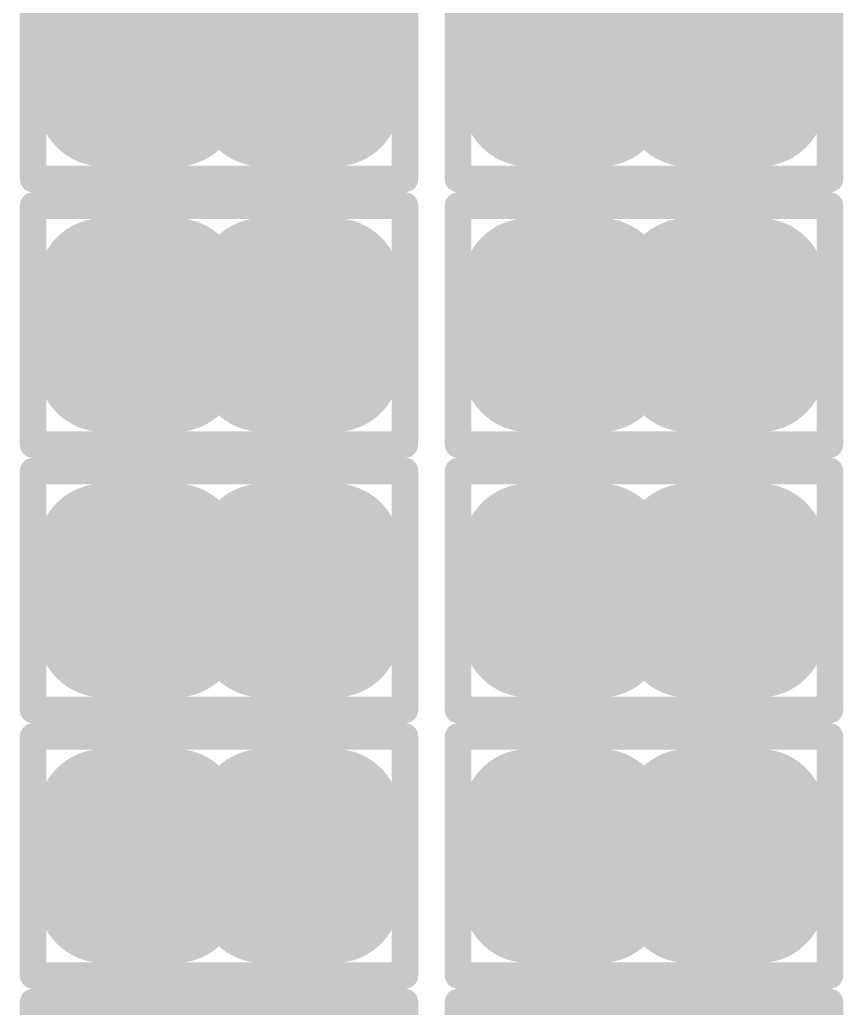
# Model space of a CAD drawing. Header units: millimetres. Extents: x 169 to 355, y 129 to 253.
# Drawn here: x 191.35 to 192.9, y 150.563 to 152.425 of the extents above; entities that cross this region are included whole.
import ezdxf

# ---------------------------------------------------------------- set-up
doc = ezdxf.new("R2010")
doc.units = ezdxf.units.MM
for name, color, linetype in [('BottomLayer', 5, 'Continuous'), ('BottomPaste', 16, 'Continuous'), ('BottomSolder', 6, 'Continuous'), ('Mechanical1', 6, 'Continuous'), ('Mechanical15', 56, 'Continuous')]:
    doc.layers.add(name, color=color, linetype=linetype)

# ---------------------------------------------------------------- blocks, each defined once
blk = doc.blocks.new('R01005_B_462')
at = {"layer": 'BottomLayer', "const_width": 0.0225}
for points in [[(-0.2287, 0.0775, 1), (-0.2063, 0.0775, 1)], [(-0.0937, 0.0775, 1), (-0.0712, 0.0775, 1)], [(0.0712, 0.0775, 1), (0.0937, 0.0775, 1)], [(0.2063, 0.0775, 1), (0.2287, 0.0775, 1)], [(-0.2287, -0.0775, 1), (-0.2063, -0.0775, 1)], [(-0.0937, -0.0775, 1), (-0.0712, -0.0775, 1)], [(0.0712, -0.0775, 1), (0.0937, -0.0775, 1)], [(0.2063, -0.0775, 1), (0.2287, -0.0775, 1)]]:
    blk.add_lwpolyline(points, format="xyb", close=True, dxfattribs=at)
at = {"layer": 'BottomLayer'}
for points in [[(-0.0825, -0.1), (-0.0825, 0.1), (-0.2175, -0.1), (-0.2175, 0.1)], [(0.2175, -0.1), (0.2175, 0.1), (0.0825, -0.1), (0.0825, 0.1)], [(-0.06, -0.0775), (-0.06, 0.0775), (-0.24, -0.0775), (-0.24, 0.0775)], [(0.24, -0.0775), (0.24, 0.0775), (0.06, -0.0775), (0.06, 0.0775)]]:
    blk.add_solid(points, dxfattribs=at)
at = {"layer": 'BottomPaste', "const_width": 0.0225}
for points in [[(-0.2287, 0.0775, 1), (-0.2063, 0.0775, 1)], [(-0.0937, 0.0775, 1), (-0.0712, 0.0775, 1)], [(0.0712, 0.0775, 1), (0.0937, 0.0775, 1)], [(0.2063, 0.0775, 1), (0.2287, 0.0775, 1)], [(-0.2287, -0.0775, 1), (-0.2063, -0.0775, 1)], [(-0.0937, -0.0775, 1), (-0.0712, -0.0775, 1)], [(0.0712, -0.0775, 1), (0.0937, -0.0775, 1)], [(0.2063, -0.0775, 1), (0.2287, -0.0775, 1)]]:
    blk.add_lwpolyline(points, format="xyb", close=True, dxfattribs=at)
at = {"layer": 'BottomPaste'}
for points in [[(-0.0825, -0.1), (-0.0825, 0.1), (-0.2175, -0.1), (-0.2175, 0.1)], [(0.2175, -0.1), (0.2175, 0.1), (0.0825, -0.1), (0.0825, 0.1)], [(-0.06, -0.0775), (-0.06, 0.0775), (-0.24, -0.0775), (-0.24, 0.0775)], [(0.24, -0.0775), (0.24, 0.0775), (0.06, -0.0775), (0.06, 0.0775)]]:
    blk.add_solid(points, dxfattribs=at)
at = {"layer": 'BottomSolder', "const_width": 0.1241}
for points in [[(-0.2795, 0.0775, 1), (-0.1555, 0.0775, 1)], [(-0.1445, 0.0775, 1), (-0.0204, 0.0775, 1)], [(0.0204, 0.0775, 1), (0.1445, 0.0775, 1)], [(0.1555, 0.0775, 1), (0.2795, 0.0775, 1)], [(-0.2795, -0.0775, 1), (-0.1555, -0.0775, 1)], [(-0.1445, -0.0775, 1), (-0.0204, -0.0775, 1)], [(0.0204, -0.0775, 1), (0.1445, -0.0775, 1)], [(0.1555, -0.0775, 1), (0.2795, -0.0775, 1)]]:
    blk.add_lwpolyline(points, format="xyb", close=True, dxfattribs=at)
at = {"layer": 'BottomSolder'}
for points in [[(-0.0825, -0.2016), (-0.0825, 0.2016), (-0.2175, -0.2016), (-0.2175, 0.2016)], [(0.2175, -0.2016), (0.2175, 0.2016), (0.0825, -0.2016), (0.0825, 0.2016)], [(0.0416, -0.0775), (0.0416, 0.0775), (-0.3416, -0.0775), (-0.3416, 0.0775)], [(0.3416, -0.0775), (0.3416, 0.0775), (-0.0416, -0.0775), (-0.0416, 0.0775)]]:
    blk.add_solid(points, dxfattribs=at)
at = {"layer": 'Mechanical1', "const_width": 0.05}
for points in [[(-0.1999, 0.0999), (-0.1999, -0.1001)], [(0.2001, 0.0999), (-0.1999, 0.0999)], [(0.2001, 0.0999), (0.2001, -0.1001)], [(0.2001, -0.1001), (-0.1999, -0.1001)]]:
    blk.add_lwpolyline(points, dxfattribs=at)
at = {"layer": 'Mechanical1', "const_width": 0.025}
for points in [[(-0.2124, 0.0999, 1), (-0.1874, 0.0999, 1)], [(-0.2124, 0.0999, 1), (-0.1874, 0.0999, 1)], [(0.1876, 0.0999, 1), (0.2126, 0.0999, 1)], [(0.1876, 0.0999, 1), (0.2126, 0.0999, 1)], [(-0.2124, -0.1001, 1), (-0.1874, -0.1001, 1)], [(-0.2124, -0.1001, 1), (-0.1874, -0.1001, 1)], [(0.1876, -0.1001, 1), (0.2126, -0.1001, 1)], [(0.1876, -0.1001, 1), (0.2126, -0.1001, 1)]]:
    blk.add_lwpolyline(points, format="xyb", close=True, dxfattribs=at)
at = {"layer": 'Mechanical15', "const_width": 0.05}
for points in [[(-0.35, 0.225), (-0.35, -0.225)], [(0.35, 0.225), (-0.35, 0.225)], [(0.35, 0.225), (0.35, -0.225)], [(0, 0.125), (0, -0.125)], [(0.15, 0), (-0.15, 0)], [(0.35, -0.225), (-0.35, -0.225)]]:
    blk.add_lwpolyline(points, dxfattribs=at)
at = {"layer": 'Mechanical15', "const_width": 0.025}
for points in [[(-0.3625, 0.225, 1), (-0.3375, 0.225, 1)], [(-0.3625, 0.225, 1), (-0.3375, 0.225, 1)], [(0.3375, 0.225, 1), (0.3625, 0.225, 1)], [(0.3375, 0.225, 1), (0.3625, 0.225, 1)], [(-0.0125, 0.125, 1), (0.0125, 0.125, 1)], [(-0.1625, 0, 1), (-0.1375, 0, 1)], [(0.1375, 0, 1), (0.1625, 0, 1)], [(-0.0125, -0.125, 1), (0.0125, -0.125, 1)], [(-0.3625, -0.225, 1), (-0.3375, -0.225, 1)], [(-0.3625, -0.225, 1), (-0.3375, -0.225, 1)], [(0.3375, -0.225, 1), (0.3625, -0.225, 1)], [(0.3375, -0.225, 1), (0.3625, -0.225, 1)]]:
    blk.add_lwpolyline(points, format="xyb", close=True, dxfattribs=at)
blk = doc.blocks.new('R01005_B_465')
at = {"layer": 'BottomLayer', "const_width": 0.0225}
for points in [[(-0.2287, 0.0775, 1), (-0.2063, 0.0775, 1)], [(-0.0937, 0.0775, 1), (-0.0712, 0.0775, 1)], [(0.0712, 0.0775, 1), (0.0937, 0.0775, 1)], [(0.2063, 0.0775, 1), (0.2287, 0.0775, 1)], [(-0.2287, -0.0775, 1), (-0.2063, -0.0775, 1)], [(-0.0937, -0.0775, 1), (-0.0712, -0.0775, 1)], [(0.0712, -0.0775, 1), (0.0937, -0.0775, 1)], [(0.2063, -0.0775, 1), (0.2287, -0.0775, 1)]]:
    blk.add_lwpolyline(points, format="xyb", close=True, dxfattribs=at)
at = {"layer": 'BottomLayer'}
for points in [[(-0.0825, -0.1), (-0.0825, 0.1), (-0.2175, -0.1), (-0.2175, 0.1)], [(0.2175, -0.1), (0.2175, 0.1), (0.0825, -0.1), (0.0825, 0.1)], [(-0.06, -0.0775), (-0.06, 0.0775), (-0.24, -0.0775), (-0.24, 0.0775)], [(0.24, -0.0775), (0.24, 0.0775), (0.06, -0.0775), (0.06, 0.0775)]]:
    blk.add_solid(points, dxfattribs=at)
at = {"layer": 'BottomPaste', "const_width": 0.0225}
for points in [[(-0.2287, 0.0775, 1), (-0.2063, 0.0775, 1)], [(-0.0937, 0.0775, 1), (-0.0712, 0.0775, 1)], [(0.0712, 0.0775, 1), (0.0937, 0.0775, 1)], [(0.2063, 0.0775, 1), (0.2287, 0.0775, 1)], [(-0.2287, -0.0775, 1), (-0.2063, -0.0775, 1)], [(-0.0937, -0.0775, 1), (-0.0712, -0.0775, 1)], [(0.0712, -0.0775, 1), (0.0937, -0.0775, 1)], [(0.2063, -0.0775, 1), (0.2287, -0.0775, 1)]]:
    blk.add_lwpolyline(points, format="xyb", close=True, dxfattribs=at)
at = {"layer": 'BottomPaste'}
for points in [[(-0.0825, -0.1), (-0.0825, 0.1), (-0.2175, -0.1), (-0.2175, 0.1)], [(0.2175, -0.1), (0.2175, 0.1), (0.0825, -0.1), (0.0825, 0.1)], [(-0.06, -0.0775), (-0.06, 0.0775), (-0.24, -0.0775), (-0.24, 0.0775)], [(0.24, -0.0775), (0.24, 0.0775), (0.06, -0.0775), (0.06, 0.0775)]]:
    blk.add_solid(points, dxfattribs=at)
at = {"layer": 'BottomSolder', "const_width": 0.1241}
for points in [[(-0.2795, 0.0775, 1), (-0.1555, 0.0775, 1)], [(-0.1445, 0.0775, 1), (-0.0204, 0.0775, 1)], [(0.0204, 0.0775, 1), (0.1445, 0.0775, 1)], [(0.1555, 0.0775, 1), (0.2795, 0.0775, 1)], [(-0.2795, -0.0775, 1), (-0.1555, -0.0775, 1)], [(-0.1445, -0.0775, 1), (-0.0204, -0.0775, 1)], [(0.0204, -0.0775, 1), (0.1445, -0.0775, 1)], [(0.1555, -0.0775, 1), (0.2795, -0.0775, 1)]]:
    blk.add_lwpolyline(points, format="xyb", close=True, dxfattribs=at)
at = {"layer": 'BottomSolder'}
for points in [[(-0.0825, -0.2016), (-0.0825, 0.2016), (-0.2175, -0.2016), (-0.2175, 0.2016)], [(0.2175, -0.2016), (0.2175, 0.2016), (0.0825, -0.2016), (0.0825, 0.2016)], [(0.0416, -0.0775), (0.0416, 0.0775), (-0.3416, -0.0775), (-0.3416, 0.0775)], [(0.3416, -0.0775), (0.3416, 0.0775), (-0.0416, -0.0775), (-0.0416, 0.0775)]]:
    blk.add_solid(points, dxfattribs=at)
at = {"layer": 'Mechanical1', "const_width": 0.05}
for points in [[(-0.1999, 0.0999), (-0.1999, -0.1001)], [(0.2001, 0.0999), (-0.1999, 0.0999)], [(0.2001, 0.0999), (0.2001, -0.1001)], [(0.2001, -0.1001), (-0.1999, -0.1001)]]:
    blk.add_lwpolyline(points, dxfattribs=at)
at = {"layer": 'Mechanical1', "const_width": 0.025}
for points in [[(-0.2124, 0.0999, 1), (-0.1874, 0.0999, 1)], [(-0.2124, 0.0999, 1), (-0.1874, 0.0999, 1)], [(0.1876, 0.0999, 1), (0.2126, 0.0999, 1)], [(0.1876, 0.0999, 1), (0.2126, 0.0999, 1)], [(-0.2124, -0.1001, 1), (-0.1874, -0.1001, 1)], [(-0.2124, -0.1001, 1), (-0.1874, -0.1001, 1)], [(0.1876, -0.1001, 1), (0.2126, -0.1001, 1)], [(0.1876, -0.1001, 1), (0.2126, -0.1001, 1)]]:
    blk.add_lwpolyline(points, format="xyb", close=True, dxfattribs=at)
at = {"layer": 'Mechanical15', "const_width": 0.05}
for points in [[(-0.35, 0.225), (-0.35, -0.225)], [(0.35, 0.225), (-0.35, 0.225)], [(0.35, 0.225), (0.35, -0.225)], [(0, 0.125), (0, -0.125)], [(0.15, 0), (-0.15, 0)], [(0.35, -0.225), (-0.35, -0.225)]]:
    blk.add_lwpolyline(points, dxfattribs=at)
at = {"layer": 'Mechanical15', "const_width": 0.025}
for points in [[(-0.3625, 0.225, 1), (-0.3375, 0.225, 1)], [(-0.3625, 0.225, 1), (-0.3375, 0.225, 1)], [(0.3375, 0.225, 1), (0.3625, 0.225, 1)], [(0.3375, 0.225, 1), (0.3625, 0.225, 1)], [(-0.0125, 0.125, 1), (0.0125, 0.125, 1)], [(-0.1625, 0, 1), (-0.1375, 0, 1)], [(0.1375, 0, 1), (0.1625, 0, 1)], [(-0.0125, -0.125, 1), (0.0125, -0.125, 1)], [(-0.3625, -0.225, 1), (-0.3375, -0.225, 1)], [(-0.3625, -0.225, 1), (-0.3375, -0.225, 1)], [(0.3375, -0.225, 1), (0.3625, -0.225, 1)], [(0.3375, -0.225, 1), (0.3625, -0.225, 1)]]:
    blk.add_lwpolyline(points, format="xyb", close=True, dxfattribs=at)
blk = doc.blocks.new('R01005_B_473')
at = {"layer": 'BottomLayer', "const_width": 0.0225}
for points in [[(-0.2287, 0.0775, 1), (-0.2063, 0.0775, 1)], [(-0.0937, 0.0775, 1), (-0.0712, 0.0775, 1)], [(0.0712, 0.0775, 1), (0.0937, 0.0775, 1)], [(0.2063, 0.0775, 1), (0.2287, 0.0775, 1)], [(-0.2287, -0.0775, 1), (-0.2063, -0.0775, 1)], [(-0.0937, -0.0775, 1), (-0.0712, -0.0775, 1)], [(0.0712, -0.0775, 1), (0.0937, -0.0775, 1)], [(0.2063, -0.0775, 1), (0.2287, -0.0775, 1)]]:
    blk.add_lwpolyline(points, format="xyb", close=True, dxfattribs=at)
at = {"layer": 'BottomLayer'}
for points in [[(-0.0825, -0.1), (-0.0825, 0.1), (-0.2175, -0.1), (-0.2175, 0.1)], [(0.2175, -0.1), (0.2175, 0.1), (0.0825, -0.1), (0.0825, 0.1)], [(-0.06, -0.0775), (-0.06, 0.0775), (-0.24, -0.0775), (-0.24, 0.0775)], [(0.24, -0.0775), (0.24, 0.0775), (0.06, -0.0775), (0.06, 0.0775)]]:
    blk.add_solid(points, dxfattribs=at)
at = {"layer": 'BottomPaste', "const_width": 0.0225}
for points in [[(-0.2287, 0.0775, 1), (-0.2063, 0.0775, 1)], [(-0.0937, 0.0775, 1), (-0.0712, 0.0775, 1)], [(0.0712, 0.0775, 1), (0.0937, 0.0775, 1)], [(0.2063, 0.0775, 1), (0.2287, 0.0775, 1)], [(-0.2287, -0.0775, 1), (-0.2063, -0.0775, 1)], [(-0.0937, -0.0775, 1), (-0.0712, -0.0775, 1)], [(0.0712, -0.0775, 1), (0.0937, -0.0775, 1)], [(0.2063, -0.0775, 1), (0.2287, -0.0775, 1)]]:
    blk.add_lwpolyline(points, format="xyb", close=True, dxfattribs=at)
at = {"layer": 'BottomPaste'}
for points in [[(-0.0825, -0.1), (-0.0825, 0.1), (-0.2175, -0.1), (-0.2175, 0.1)], [(0.2175, -0.1), (0.2175, 0.1), (0.0825, -0.1), (0.0825, 0.1)], [(-0.06, -0.0775), (-0.06, 0.0775), (-0.24, -0.0775), (-0.24, 0.0775)], [(0.24, -0.0775), (0.24, 0.0775), (0.06, -0.0775), (0.06, 0.0775)]]:
    blk.add_solid(points, dxfattribs=at)
at = {"layer": 'BottomSolder', "const_width": 0.1241}
for points in [[(-0.2795, 0.0775, 1), (-0.1555, 0.0775, 1)], [(-0.1445, 0.0775, 1), (-0.0204, 0.0775, 1)], [(0.0204, 0.0775, 1), (0.1445, 0.0775, 1)], [(0.1555, 0.0775, 1), (0.2795, 0.0775, 1)], [(-0.2795, -0.0775, 1), (-0.1555, -0.0775, 1)], [(-0.1445, -0.0775, 1), (-0.0204, -0.0775, 1)], [(0.0204, -0.0775, 1), (0.1445, -0.0775, 1)], [(0.1555, -0.0775, 1), (0.2795, -0.0775, 1)]]:
    blk.add_lwpolyline(points, format="xyb", close=True, dxfattribs=at)
at = {"layer": 'BottomSolder'}
for points in [[(-0.0825, -0.2016), (-0.0825, 0.2016), (-0.2175, -0.2016), (-0.2175, 0.2016)], [(0.2175, -0.2016), (0.2175, 0.2016), (0.0825, -0.2016), (0.0825, 0.2016)], [(0.0416, -0.0775), (0.0416, 0.0775), (-0.3416, -0.0775), (-0.3416, 0.0775)], [(0.3416, -0.0775), (0.3416, 0.0775), (-0.0416, -0.0775), (-0.0416, 0.0775)]]:
    blk.add_solid(points, dxfattribs=at)
at = {"layer": 'Mechanical1', "const_width": 0.05}
for points in [[(-0.1999, 0.0999), (-0.1999, -0.1001)], [(0.2001, 0.0999), (-0.1999, 0.0999)], [(0.2001, 0.0999), (0.2001, -0.1001)], [(0.2001, -0.1001), (-0.1999, -0.1001)]]:
    blk.add_lwpolyline(points, dxfattribs=at)
at = {"layer": 'Mechanical1', "const_width": 0.025}
for points in [[(-0.2124, 0.0999, 1), (-0.1874, 0.0999, 1)], [(-0.2124, 0.0999, 1), (-0.1874, 0.0999, 1)], [(0.1876, 0.0999, 1), (0.2126, 0.0999, 1)], [(0.1876, 0.0999, 1), (0.2126, 0.0999, 1)], [(-0.2124, -0.1001, 1), (-0.1874, -0.1001, 1)], [(-0.2124, -0.1001, 1), (-0.1874, -0.1001, 1)], [(0.1876, -0.1001, 1), (0.2126, -0.1001, 1)], [(0.1876, -0.1001, 1), (0.2126, -0.1001, 1)]]:
    blk.add_lwpolyline(points, format="xyb", close=True, dxfattribs=at)
at = {"layer": 'Mechanical15', "const_width": 0.05}
for points in [[(-0.35, 0.225), (-0.35, -0.225)], [(0.35, 0.225), (-0.35, 0.225)], [(0.35, 0.225), (0.35, -0.225)], [(0, 0.125), (0, -0.125)], [(0.15, 0), (-0.15, 0)], [(0.35, -0.225), (-0.35, -0.225)]]:
    blk.add_lwpolyline(points, dxfattribs=at)
at = {"layer": 'Mechanical15', "const_width": 0.025}
for points in [[(-0.3625, 0.225, 1), (-0.3375, 0.225, 1)], [(-0.3625, 0.225, 1), (-0.3375, 0.225, 1)], [(0.3375, 0.225, 1), (0.3625, 0.225, 1)], [(0.3375, 0.225, 1), (0.3625, 0.225, 1)], [(-0.0125, 0.125, 1), (0.0125, 0.125, 1)], [(-0.1625, 0, 1), (-0.1375, 0, 1)], [(0.1375, 0, 1), (0.1625, 0, 1)], [(-0.0125, -0.125, 1), (0.0125, -0.125, 1)], [(-0.3625, -0.225, 1), (-0.3375, -0.225, 1)], [(-0.3625, -0.225, 1), (-0.3375, -0.225, 1)], [(0.3375, -0.225, 1), (0.3625, -0.225, 1)], [(0.3375, -0.225, 1), (0.3625, -0.225, 1)]]:
    blk.add_lwpolyline(points, format="xyb", close=True, dxfattribs=at)
blk = doc.blocks.new('R01005_B_484')
at = {"layer": 'BottomLayer', "const_width": 0.0225}
for points in [[(-0.2287, 0.0775, 1), (-0.2063, 0.0775, 1)], [(-0.0937, 0.0775, 1), (-0.0712, 0.0775, 1)], [(0.0712, 0.0775, 1), (0.0937, 0.0775, 1)], [(0.2063, 0.0775, 1), (0.2287, 0.0775, 1)], [(-0.2287, -0.0775, 1), (-0.2063, -0.0775, 1)], [(-0.0937, -0.0775, 1), (-0.0712, -0.0775, 1)], [(0.0712, -0.0775, 1), (0.0937, -0.0775, 1)], [(0.2063, -0.0775, 1), (0.2287, -0.0775, 1)]]:
    blk.add_lwpolyline(points, format="xyb", close=True, dxfattribs=at)
at = {"layer": 'BottomLayer'}
for points in [[(-0.0825, -0.1), (-0.0825, 0.1), (-0.2175, -0.1), (-0.2175, 0.1)], [(0.2175, -0.1), (0.2175, 0.1), (0.0825, -0.1), (0.0825, 0.1)], [(-0.06, -0.0775), (-0.06, 0.0775), (-0.24, -0.0775), (-0.24, 0.0775)], [(0.24, -0.0775), (0.24, 0.0775), (0.06, -0.0775), (0.06, 0.0775)]]:
    blk.add_solid(points, dxfattribs=at)
at = {"layer": 'BottomPaste', "const_width": 0.0225}
for points in [[(-0.2287, 0.0775, 1), (-0.2063, 0.0775, 1)], [(-0.0937, 0.0775, 1), (-0.0712, 0.0775, 1)], [(0.0712, 0.0775, 1), (0.0937, 0.0775, 1)], [(0.2063, 0.0775, 1), (0.2287, 0.0775, 1)], [(-0.2287, -0.0775, 1), (-0.2063, -0.0775, 1)], [(-0.0937, -0.0775, 1), (-0.0712, -0.0775, 1)], [(0.0712, -0.0775, 1), (0.0937, -0.0775, 1)], [(0.2063, -0.0775, 1), (0.2287, -0.0775, 1)]]:
    blk.add_lwpolyline(points, format="xyb", close=True, dxfattribs=at)
at = {"layer": 'BottomPaste'}
for points in [[(-0.0825, -0.1), (-0.0825, 0.1), (-0.2175, -0.1), (-0.2175, 0.1)], [(0.2175, -0.1), (0.2175, 0.1), (0.0825, -0.1), (0.0825, 0.1)], [(-0.06, -0.0775), (-0.06, 0.0775), (-0.24, -0.0775), (-0.24, 0.0775)], [(0.24, -0.0775), (0.24, 0.0775), (0.06, -0.0775), (0.06, 0.0775)]]:
    blk.add_solid(points, dxfattribs=at)
at = {"layer": 'BottomSolder', "const_width": 0.1241}
for points in [[(-0.2795, 0.0775, 1), (-0.1555, 0.0775, 1)], [(-0.1445, 0.0775, 1), (-0.0204, 0.0775, 1)], [(0.0204, 0.0775, 1), (0.1445, 0.0775, 1)], [(0.1555, 0.0775, 1), (0.2795, 0.0775, 1)], [(-0.2795, -0.0775, 1), (-0.1555, -0.0775, 1)], [(-0.1445, -0.0775, 1), (-0.0204, -0.0775, 1)], [(0.0204, -0.0775, 1), (0.1445, -0.0775, 1)], [(0.1555, -0.0775, 1), (0.2795, -0.0775, 1)]]:
    blk.add_lwpolyline(points, format="xyb", close=True, dxfattribs=at)
at = {"layer": 'BottomSolder'}
for points in [[(-0.0825, -0.2016), (-0.0825, 0.2016), (-0.2175, -0.2016), (-0.2175, 0.2016)], [(0.2175, -0.2016), (0.2175, 0.2016), (0.0825, -0.2016), (0.0825, 0.2016)], [(0.0416, -0.0775), (0.0416, 0.0775), (-0.3416, -0.0775), (-0.3416, 0.0775)], [(0.3416, -0.0775), (0.3416, 0.0775), (-0.0416, -0.0775), (-0.0416, 0.0775)]]:
    blk.add_solid(points, dxfattribs=at)
at = {"layer": 'Mechanical1', "const_width": 0.05}
for points in [[(-0.1999, 0.0999), (-0.1999, -0.1001)], [(0.2001, 0.0999), (-0.1999, 0.0999)], [(0.2001, 0.0999), (0.2001, -0.1001)], [(0.2001, -0.1001), (-0.1999, -0.1001)]]:
    blk.add_lwpolyline(points, dxfattribs=at)
at = {"layer": 'Mechanical1', "const_width": 0.025}
for points in [[(-0.2124, 0.0999, 1), (-0.1874, 0.0999, 1)], [(-0.2124, 0.0999, 1), (-0.1874, 0.0999, 1)], [(0.1876, 0.0999, 1), (0.2126, 0.0999, 1)], [(0.1876, 0.0999, 1), (0.2126, 0.0999, 1)], [(-0.2124, -0.1001, 1), (-0.1874, -0.1001, 1)], [(-0.2124, -0.1001, 1), (-0.1874, -0.1001, 1)], [(0.1876, -0.1001, 1), (0.2126, -0.1001, 1)], [(0.1876, -0.1001, 1), (0.2126, -0.1001, 1)]]:
    blk.add_lwpolyline(points, format="xyb", close=True, dxfattribs=at)
at = {"layer": 'Mechanical15', "const_width": 0.05}
for points in [[(-0.35, 0.225), (-0.35, -0.225)], [(0.35, 0.225), (-0.35, 0.225)], [(0.35, 0.225), (0.35, -0.225)], [(0, 0.125), (0, -0.125)], [(0.15, 0), (-0.15, 0)], [(0.35, -0.225), (-0.35, -0.225)]]:
    blk.add_lwpolyline(points, dxfattribs=at)
at = {"layer": 'Mechanical15', "const_width": 0.025}
for points in [[(-0.3625, 0.225, 1), (-0.3375, 0.225, 1)], [(-0.3625, 0.225, 1), (-0.3375, 0.225, 1)], [(0.3375, 0.225, 1), (0.3625, 0.225, 1)], [(0.3375, 0.225, 1), (0.3625, 0.225, 1)], [(-0.0125, 0.125, 1), (0.0125, 0.125, 1)], [(-0.1625, 0, 1), (-0.1375, 0, 1)], [(0.1375, 0, 1), (0.1625, 0, 1)], [(-0.0125, -0.125, 1), (0.0125, -0.125, 1)], [(-0.3625, -0.225, 1), (-0.3375, -0.225, 1)], [(-0.3625, -0.225, 1), (-0.3375, -0.225, 1)], [(0.3375, -0.225, 1), (0.3625, -0.225, 1)], [(0.3375, -0.225, 1), (0.3625, -0.225, 1)]]:
    blk.add_lwpolyline(points, format="xyb", close=True, dxfattribs=at)
blk = doc.blocks.new('R01005_B_530')
at = {"layer": 'BottomLayer', "const_width": 0.0225}
for points in [[(-0.2287, 0.0775, 1), (-0.2063, 0.0775, 1)], [(-0.0937, 0.0775, 1), (-0.0712, 0.0775, 1)], [(0.0712, 0.0775, 1), (0.0937, 0.0775, 1)], [(0.2063, 0.0775, 1), (0.2287, 0.0775, 1)], [(-0.2287, -0.0775, 1), (-0.2063, -0.0775, 1)], [(-0.0937, -0.0775, 1), (-0.0712, -0.0775, 1)], [(0.0712, -0.0775, 1), (0.0937, -0.0775, 1)], [(0.2063, -0.0775, 1), (0.2287, -0.0775, 1)]]:
    blk.add_lwpolyline(points, format="xyb", close=True, dxfattribs=at)
at = {"layer": 'BottomLayer'}
for points in [[(-0.0825, -0.1), (-0.0825, 0.1), (-0.2175, -0.1), (-0.2175, 0.1)], [(0.2175, -0.1), (0.2175, 0.1), (0.0825, -0.1), (0.0825, 0.1)], [(-0.06, -0.0775), (-0.06, 0.0775), (-0.24, -0.0775), (-0.24, 0.0775)], [(0.24, -0.0775), (0.24, 0.0775), (0.06, -0.0775), (0.06, 0.0775)]]:
    blk.add_solid(points, dxfattribs=at)
at = {"layer": 'BottomPaste', "const_width": 0.0225}
for points in [[(-0.2287, 0.0775, 1), (-0.2063, 0.0775, 1)], [(-0.0937, 0.0775, 1), (-0.0712, 0.0775, 1)], [(0.0712, 0.0775, 1), (0.0937, 0.0775, 1)], [(0.2063, 0.0775, 1), (0.2287, 0.0775, 1)], [(-0.2287, -0.0775, 1), (-0.2063, -0.0775, 1)], [(-0.0937, -0.0775, 1), (-0.0712, -0.0775, 1)], [(0.0712, -0.0775, 1), (0.0937, -0.0775, 1)], [(0.2063, -0.0775, 1), (0.2287, -0.0775, 1)]]:
    blk.add_lwpolyline(points, format="xyb", close=True, dxfattribs=at)
at = {"layer": 'BottomPaste'}
for points in [[(-0.0825, -0.1), (-0.0825, 0.1), (-0.2175, -0.1), (-0.2175, 0.1)], [(0.2175, -0.1), (0.2175, 0.1), (0.0825, -0.1), (0.0825, 0.1)], [(-0.06, -0.0775), (-0.06, 0.0775), (-0.24, -0.0775), (-0.24, 0.0775)], [(0.24, -0.0775), (0.24, 0.0775), (0.06, -0.0775), (0.06, 0.0775)]]:
    blk.add_solid(points, dxfattribs=at)
at = {"layer": 'BottomSolder', "const_width": 0.1241}
for points in [[(-0.2795, 0.0775, 1), (-0.1555, 0.0775, 1)], [(-0.1445, 0.0775, 1), (-0.0204, 0.0775, 1)], [(0.0204, 0.0775, 1), (0.1445, 0.0775, 1)], [(0.1555, 0.0775, 1), (0.2795, 0.0775, 1)], [(-0.2795, -0.0775, 1), (-0.1555, -0.0775, 1)], [(-0.1445, -0.0775, 1), (-0.0204, -0.0775, 1)], [(0.0204, -0.0775, 1), (0.1445, -0.0775, 1)], [(0.1555, -0.0775, 1), (0.2795, -0.0775, 1)]]:
    blk.add_lwpolyline(points, format="xyb", close=True, dxfattribs=at)
at = {"layer": 'BottomSolder'}
for points in [[(-0.0825, -0.2016), (-0.0825, 0.2016), (-0.2175, -0.2016), (-0.2175, 0.2016)], [(0.2175, -0.2016), (0.2175, 0.2016), (0.0825, -0.2016), (0.0825, 0.2016)], [(0.0416, -0.0775), (0.0416, 0.0775), (-0.3416, -0.0775), (-0.3416, 0.0775)], [(0.3416, -0.0775), (0.3416, 0.0775), (-0.0416, -0.0775), (-0.0416, 0.0775)]]:
    blk.add_solid(points, dxfattribs=at)
at = {"layer": 'Mechanical1', "const_width": 0.05}
for points in [[(-0.1999, 0.0999), (-0.1999, -0.1001)], [(0.2001, 0.0999), (-0.1999, 0.0999)], [(0.2001, 0.0999), (0.2001, -0.1001)], [(0.2001, -0.1001), (-0.1999, -0.1001)]]:
    blk.add_lwpolyline(points, dxfattribs=at)
at = {"layer": 'Mechanical1', "const_width": 0.025}
for points in [[(-0.2124, 0.0999, 1), (-0.1874, 0.0999, 1)], [(-0.2124, 0.0999, 1), (-0.1874, 0.0999, 1)], [(0.1876, 0.0999, 1), (0.2126, 0.0999, 1)], [(0.1876, 0.0999, 1), (0.2126, 0.0999, 1)], [(-0.2124, -0.1001, 1), (-0.1874, -0.1001, 1)], [(-0.2124, -0.1001, 1), (-0.1874, -0.1001, 1)], [(0.1876, -0.1001, 1), (0.2126, -0.1001, 1)], [(0.1876, -0.1001, 1), (0.2126, -0.1001, 1)]]:
    blk.add_lwpolyline(points, format="xyb", close=True, dxfattribs=at)
at = {"layer": 'Mechanical15', "const_width": 0.05}
for points in [[(-0.35, 0.225), (-0.35, -0.225)], [(0.35, 0.225), (-0.35, 0.225)], [(0.35, 0.225), (0.35, -0.225)], [(0, 0.125), (0, -0.125)], [(0.15, 0), (-0.15, 0)], [(0.35, -0.225), (-0.35, -0.225)]]:
    blk.add_lwpolyline(points, dxfattribs=at)
at = {"layer": 'Mechanical15', "const_width": 0.025}
for points in [[(-0.3625, 0.225, 1), (-0.3375, 0.225, 1)], [(-0.3625, 0.225, 1), (-0.3375, 0.225, 1)], [(0.3375, 0.225, 1), (0.3625, 0.225, 1)], [(0.3375, 0.225, 1), (0.3625, 0.225, 1)], [(-0.0125, 0.125, 1), (0.0125, 0.125, 1)], [(-0.1625, 0, 1), (-0.1375, 0, 1)], [(0.1375, 0, 1), (0.1625, 0, 1)], [(-0.0125, -0.125, 1), (0.0125, -0.125, 1)], [(-0.3625, -0.225, 1), (-0.3375, -0.225, 1)], [(-0.3625, -0.225, 1), (-0.3375, -0.225, 1)], [(0.3375, -0.225, 1), (0.3625, -0.225, 1)], [(0.3375, -0.225, 1), (0.3625, -0.225, 1)]]:
    blk.add_lwpolyline(points, format="xyb", close=True, dxfattribs=at)
blk = doc.blocks.new('R01005_B_531')
at = {"layer": 'BottomLayer', "const_width": 0.0225}
for points in [[(-0.2287, 0.0775, 1), (-0.2063, 0.0775, 1)], [(-0.0937, 0.0775, 1), (-0.0712, 0.0775, 1)], [(0.0712, 0.0775, 1), (0.0937, 0.0775, 1)], [(0.2063, 0.0775, 1), (0.2287, 0.0775, 1)], [(-0.2287, -0.0775, 1), (-0.2063, -0.0775, 1)], [(-0.0937, -0.0775, 1), (-0.0712, -0.0775, 1)], [(0.0712, -0.0775, 1), (0.0937, -0.0775, 1)], [(0.2063, -0.0775, 1), (0.2287, -0.0775, 1)]]:
    blk.add_lwpolyline(points, format="xyb", close=True, dxfattribs=at)
at = {"layer": 'BottomLayer'}
for points in [[(-0.0825, -0.1), (-0.0825, 0.1), (-0.2175, -0.1), (-0.2175, 0.1)], [(0.2175, -0.1), (0.2175, 0.1), (0.0825, -0.1), (0.0825, 0.1)], [(-0.06, -0.0775), (-0.06, 0.0775), (-0.24, -0.0775), (-0.24, 0.0775)], [(0.24, -0.0775), (0.24, 0.0775), (0.06, -0.0775), (0.06, 0.0775)]]:
    blk.add_solid(points, dxfattribs=at)
at = {"layer": 'BottomPaste', "const_width": 0.0225}
for points in [[(-0.2287, 0.0775, 1), (-0.2063, 0.0775, 1)], [(-0.0937, 0.0775, 1), (-0.0712, 0.0775, 1)], [(0.0712, 0.0775, 1), (0.0937, 0.0775, 1)], [(0.2063, 0.0775, 1), (0.2287, 0.0775, 1)], [(-0.2287, -0.0775, 1), (-0.2063, -0.0775, 1)], [(-0.0937, -0.0775, 1), (-0.0712, -0.0775, 1)], [(0.0712, -0.0775, 1), (0.0937, -0.0775, 1)], [(0.2063, -0.0775, 1), (0.2287, -0.0775, 1)]]:
    blk.add_lwpolyline(points, format="xyb", close=True, dxfattribs=at)
at = {"layer": 'BottomPaste'}
for points in [[(-0.0825, -0.1), (-0.0825, 0.1), (-0.2175, -0.1), (-0.2175, 0.1)], [(0.2175, -0.1), (0.2175, 0.1), (0.0825, -0.1), (0.0825, 0.1)], [(-0.06, -0.0775), (-0.06, 0.0775), (-0.24, -0.0775), (-0.24, 0.0775)], [(0.24, -0.0775), (0.24, 0.0775), (0.06, -0.0775), (0.06, 0.0775)]]:
    blk.add_solid(points, dxfattribs=at)
at = {"layer": 'BottomSolder', "const_width": 0.1241}
for points in [[(-0.2795, 0.0775, 1), (-0.1555, 0.0775, 1)], [(-0.1445, 0.0775, 1), (-0.0204, 0.0775, 1)], [(0.0204, 0.0775, 1), (0.1445, 0.0775, 1)], [(0.1555, 0.0775, 1), (0.2795, 0.0775, 1)], [(-0.2795, -0.0775, 1), (-0.1555, -0.0775, 1)], [(-0.1445, -0.0775, 1), (-0.0204, -0.0775, 1)], [(0.0204, -0.0775, 1), (0.1445, -0.0775, 1)], [(0.1555, -0.0775, 1), (0.2795, -0.0775, 1)]]:
    blk.add_lwpolyline(points, format="xyb", close=True, dxfattribs=at)
at = {"layer": 'BottomSolder'}
for points in [[(-0.0825, -0.2016), (-0.0825, 0.2016), (-0.2175, -0.2016), (-0.2175, 0.2016)], [(0.2175, -0.2016), (0.2175, 0.2016), (0.0825, -0.2016), (0.0825, 0.2016)], [(0.0416, -0.0775), (0.0416, 0.0775), (-0.3416, -0.0775), (-0.3416, 0.0775)], [(0.3416, -0.0775), (0.3416, 0.0775), (-0.0416, -0.0775), (-0.0416, 0.0775)]]:
    blk.add_solid(points, dxfattribs=at)
at = {"layer": 'Mechanical1', "const_width": 0.05}
for points in [[(-0.1999, 0.0999), (-0.1999, -0.1001)], [(0.2001, 0.0999), (-0.1999, 0.0999)], [(0.2001, 0.0999), (0.2001, -0.1001)], [(0.2001, -0.1001), (-0.1999, -0.1001)]]:
    blk.add_lwpolyline(points, dxfattribs=at)
at = {"layer": 'Mechanical1', "const_width": 0.025}
for points in [[(-0.2124, 0.0999, 1), (-0.1874, 0.0999, 1)], [(-0.2124, 0.0999, 1), (-0.1874, 0.0999, 1)], [(0.1876, 0.0999, 1), (0.2126, 0.0999, 1)], [(0.1876, 0.0999, 1), (0.2126, 0.0999, 1)], [(-0.2124, -0.1001, 1), (-0.1874, -0.1001, 1)], [(-0.2124, -0.1001, 1), (-0.1874, -0.1001, 1)], [(0.1876, -0.1001, 1), (0.2126, -0.1001, 1)], [(0.1876, -0.1001, 1), (0.2126, -0.1001, 1)]]:
    blk.add_lwpolyline(points, format="xyb", close=True, dxfattribs=at)
at = {"layer": 'Mechanical15', "const_width": 0.05}
for points in [[(-0.35, 0.225), (-0.35, -0.225)], [(0.35, 0.225), (-0.35, 0.225)], [(0.35, 0.225), (0.35, -0.225)], [(0, 0.125), (0, -0.125)], [(0.15, 0), (-0.15, 0)], [(0.35, -0.225), (-0.35, -0.225)]]:
    blk.add_lwpolyline(points, dxfattribs=at)
at = {"layer": 'Mechanical15', "const_width": 0.025}
for points in [[(-0.3625, 0.225, 1), (-0.3375, 0.225, 1)], [(-0.3625, 0.225, 1), (-0.3375, 0.225, 1)], [(0.3375, 0.225, 1), (0.3625, 0.225, 1)], [(0.3375, 0.225, 1), (0.3625, 0.225, 1)], [(-0.0125, 0.125, 1), (0.0125, 0.125, 1)], [(-0.1625, 0, 1), (-0.1375, 0, 1)], [(0.1375, 0, 1), (0.1625, 0, 1)], [(-0.0125, -0.125, 1), (0.0125, -0.125, 1)], [(-0.3625, -0.225, 1), (-0.3375, -0.225, 1)], [(-0.3625, -0.225, 1), (-0.3375, -0.225, 1)], [(0.3375, -0.225, 1), (0.3625, -0.225, 1)], [(0.3375, -0.225, 1), (0.3625, -0.225, 1)]]:
    blk.add_lwpolyline(points, format="xyb", close=True, dxfattribs=at)
blk = doc.blocks.new('R01005_B_559')
at = {"layer": 'BottomLayer', "const_width": 0.0225}
for points in [[(-0.2287, 0.0775, 1), (-0.2063, 0.0775, 1)], [(-0.0937, 0.0775, 1), (-0.0712, 0.0775, 1)], [(0.0712, 0.0775, 1), (0.0937, 0.0775, 1)], [(0.2063, 0.0775, 1), (0.2287, 0.0775, 1)], [(-0.2287, -0.0775, 1), (-0.2063, -0.0775, 1)], [(-0.0937, -0.0775, 1), (-0.0712, -0.0775, 1)], [(0.0712, -0.0775, 1), (0.0937, -0.0775, 1)], [(0.2063, -0.0775, 1), (0.2287, -0.0775, 1)]]:
    blk.add_lwpolyline(points, format="xyb", close=True, dxfattribs=at)
at = {"layer": 'BottomLayer'}
for points in [[(-0.0825, -0.1), (-0.0825, 0.1), (-0.2175, -0.1), (-0.2175, 0.1)], [(0.2175, -0.1), (0.2175, 0.1), (0.0825, -0.1), (0.0825, 0.1)], [(-0.06, -0.0775), (-0.06, 0.0775), (-0.24, -0.0775), (-0.24, 0.0775)], [(0.24, -0.0775), (0.24, 0.0775), (0.06, -0.0775), (0.06, 0.0775)]]:
    blk.add_solid(points, dxfattribs=at)
at = {"layer": 'BottomPaste', "const_width": 0.0225}
for points in [[(-0.2287, 0.0775, 1), (-0.2063, 0.0775, 1)], [(-0.0937, 0.0775, 1), (-0.0712, 0.0775, 1)], [(0.0712, 0.0775, 1), (0.0937, 0.0775, 1)], [(0.2063, 0.0775, 1), (0.2287, 0.0775, 1)], [(-0.2287, -0.0775, 1), (-0.2063, -0.0775, 1)], [(-0.0937, -0.0775, 1), (-0.0712, -0.0775, 1)], [(0.0712, -0.0775, 1), (0.0937, -0.0775, 1)], [(0.2063, -0.0775, 1), (0.2287, -0.0775, 1)]]:
    blk.add_lwpolyline(points, format="xyb", close=True, dxfattribs=at)
at = {"layer": 'BottomPaste'}
for points in [[(-0.0825, -0.1), (-0.0825, 0.1), (-0.2175, -0.1), (-0.2175, 0.1)], [(0.2175, -0.1), (0.2175, 0.1), (0.0825, -0.1), (0.0825, 0.1)], [(-0.06, -0.0775), (-0.06, 0.0775), (-0.24, -0.0775), (-0.24, 0.0775)], [(0.24, -0.0775), (0.24, 0.0775), (0.06, -0.0775), (0.06, 0.0775)]]:
    blk.add_solid(points, dxfattribs=at)
at = {"layer": 'BottomSolder', "const_width": 0.1241}
for points in [[(-0.2795, 0.0775, 1), (-0.1555, 0.0775, 1)], [(-0.1445, 0.0775, 1), (-0.0204, 0.0775, 1)], [(0.0204, 0.0775, 1), (0.1445, 0.0775, 1)], [(0.1555, 0.0775, 1), (0.2795, 0.0775, 1)], [(-0.2795, -0.0775, 1), (-0.1555, -0.0775, 1)], [(-0.1445, -0.0775, 1), (-0.0204, -0.0775, 1)], [(0.0204, -0.0775, 1), (0.1445, -0.0775, 1)], [(0.1555, -0.0775, 1), (0.2795, -0.0775, 1)]]:
    blk.add_lwpolyline(points, format="xyb", close=True, dxfattribs=at)
at = {"layer": 'BottomSolder'}
for points in [[(-0.0825, -0.2016), (-0.0825, 0.2016), (-0.2175, -0.2016), (-0.2175, 0.2016)], [(0.2175, -0.2016), (0.2175, 0.2016), (0.0825, -0.2016), (0.0825, 0.2016)], [(0.0416, -0.0775), (0.0416, 0.0775), (-0.3416, -0.0775), (-0.3416, 0.0775)], [(0.3416, -0.0775), (0.3416, 0.0775), (-0.0416, -0.0775), (-0.0416, 0.0775)]]:
    blk.add_solid(points, dxfattribs=at)
at = {"layer": 'Mechanical1', "const_width": 0.05}
for points in [[(-0.1999, 0.0999), (-0.1999, -0.1001)], [(0.2001, 0.0999), (-0.1999, 0.0999)], [(0.2001, 0.0999), (0.2001, -0.1001)], [(0.2001, -0.1001), (-0.1999, -0.1001)]]:
    blk.add_lwpolyline(points, dxfattribs=at)
at = {"layer": 'Mechanical1', "const_width": 0.025}
for points in [[(-0.2124, 0.0999, 1), (-0.1874, 0.0999, 1)], [(-0.2124, 0.0999, 1), (-0.1874, 0.0999, 1)], [(0.1876, 0.0999, 1), (0.2126, 0.0999, 1)], [(0.1876, 0.0999, 1), (0.2126, 0.0999, 1)], [(-0.2124, -0.1001, 1), (-0.1874, -0.1001, 1)], [(-0.2124, -0.1001, 1), (-0.1874, -0.1001, 1)], [(0.1876, -0.1001, 1), (0.2126, -0.1001, 1)], [(0.1876, -0.1001, 1), (0.2126, -0.1001, 1)]]:
    blk.add_lwpolyline(points, format="xyb", close=True, dxfattribs=at)
at = {"layer": 'Mechanical15', "const_width": 0.05}
for points in [[(-0.35, 0.225), (-0.35, -0.225)], [(0.35, 0.225), (-0.35, 0.225)], [(0.35, 0.225), (0.35, -0.225)], [(0, 0.125), (0, -0.125)], [(0.15, 0), (-0.15, 0)], [(0.35, -0.225), (-0.35, -0.225)]]:
    blk.add_lwpolyline(points, dxfattribs=at)
at = {"layer": 'Mechanical15', "const_width": 0.025}
for points in [[(-0.3625, 0.225, 1), (-0.3375, 0.225, 1)], [(-0.3625, 0.225, 1), (-0.3375, 0.225, 1)], [(0.3375, 0.225, 1), (0.3625, 0.225, 1)], [(0.3375, 0.225, 1), (0.3625, 0.225, 1)], [(-0.0125, 0.125, 1), (0.0125, 0.125, 1)], [(-0.1625, 0, 1), (-0.1375, 0, 1)], [(0.1375, 0, 1), (0.1625, 0, 1)], [(-0.0125, -0.125, 1), (0.0125, -0.125, 1)], [(-0.3625, -0.225, 1), (-0.3375, -0.225, 1)], [(-0.3625, -0.225, 1), (-0.3375, -0.225, 1)], [(0.3375, -0.225, 1), (0.3625, -0.225, 1)], [(0.3375, -0.225, 1), (0.3625, -0.225, 1)]]:
    blk.add_lwpolyline(points, format="xyb", close=True, dxfattribs=at)
blk = doc.blocks.new('R01005_B_560')
at = {"layer": 'BottomLayer', "const_width": 0.0225}
for points in [[(-0.2287, 0.0775, 1), (-0.2063, 0.0775, 1)], [(-0.0937, 0.0775, 1), (-0.0712, 0.0775, 1)], [(0.0712, 0.0775, 1), (0.0937, 0.0775, 1)], [(0.2063, 0.0775, 1), (0.2287, 0.0775, 1)], [(-0.2287, -0.0775, 1), (-0.2063, -0.0775, 1)], [(-0.0937, -0.0775, 1), (-0.0712, -0.0775, 1)], [(0.0712, -0.0775, 1), (0.0937, -0.0775, 1)], [(0.2063, -0.0775, 1), (0.2287, -0.0775, 1)]]:
    blk.add_lwpolyline(points, format="xyb", close=True, dxfattribs=at)
at = {"layer": 'BottomLayer'}
for points in [[(-0.0825, -0.1), (-0.0825, 0.1), (-0.2175, -0.1), (-0.2175, 0.1)], [(0.2175, -0.1), (0.2175, 0.1), (0.0825, -0.1), (0.0825, 0.1)], [(-0.06, -0.0775), (-0.06, 0.0775), (-0.24, -0.0775), (-0.24, 0.0775)], [(0.24, -0.0775), (0.24, 0.0775), (0.06, -0.0775), (0.06, 0.0775)]]:
    blk.add_solid(points, dxfattribs=at)
at = {"layer": 'BottomPaste', "const_width": 0.0225}
for points in [[(-0.2287, 0.0775, 1), (-0.2063, 0.0775, 1)], [(-0.0937, 0.0775, 1), (-0.0712, 0.0775, 1)], [(0.0712, 0.0775, 1), (0.0937, 0.0775, 1)], [(0.2063, 0.0775, 1), (0.2287, 0.0775, 1)], [(-0.2287, -0.0775, 1), (-0.2063, -0.0775, 1)], [(-0.0937, -0.0775, 1), (-0.0712, -0.0775, 1)], [(0.0712, -0.0775, 1), (0.0937, -0.0775, 1)], [(0.2063, -0.0775, 1), (0.2287, -0.0775, 1)]]:
    blk.add_lwpolyline(points, format="xyb", close=True, dxfattribs=at)
at = {"layer": 'BottomPaste'}
for points in [[(-0.0825, -0.1), (-0.0825, 0.1), (-0.2175, -0.1), (-0.2175, 0.1)], [(0.2175, -0.1), (0.2175, 0.1), (0.0825, -0.1), (0.0825, 0.1)], [(-0.06, -0.0775), (-0.06, 0.0775), (-0.24, -0.0775), (-0.24, 0.0775)], [(0.24, -0.0775), (0.24, 0.0775), (0.06, -0.0775), (0.06, 0.0775)]]:
    blk.add_solid(points, dxfattribs=at)
at = {"layer": 'BottomSolder', "const_width": 0.1241}
for points in [[(-0.2795, 0.0775, 1), (-0.1555, 0.0775, 1)], [(-0.1445, 0.0775, 1), (-0.0204, 0.0775, 1)], [(0.0204, 0.0775, 1), (0.1445, 0.0775, 1)], [(0.1555, 0.0775, 1), (0.2795, 0.0775, 1)], [(-0.2795, -0.0775, 1), (-0.1555, -0.0775, 1)], [(-0.1445, -0.0775, 1), (-0.0204, -0.0775, 1)], [(0.0204, -0.0775, 1), (0.1445, -0.0775, 1)], [(0.1555, -0.0775, 1), (0.2795, -0.0775, 1)]]:
    blk.add_lwpolyline(points, format="xyb", close=True, dxfattribs=at)
at = {"layer": 'BottomSolder'}
for points in [[(-0.0825, -0.2016), (-0.0825, 0.2016), (-0.2175, -0.2016), (-0.2175, 0.2016)], [(0.2175, -0.2016), (0.2175, 0.2016), (0.0825, -0.2016), (0.0825, 0.2016)], [(0.0416, -0.0775), (0.0416, 0.0775), (-0.3416, -0.0775), (-0.3416, 0.0775)], [(0.3416, -0.0775), (0.3416, 0.0775), (-0.0416, -0.0775), (-0.0416, 0.0775)]]:
    blk.add_solid(points, dxfattribs=at)
at = {"layer": 'Mechanical1', "const_width": 0.05}
for points in [[(-0.1999, 0.0999), (-0.1999, -0.1001)], [(0.2001, 0.0999), (-0.1999, 0.0999)], [(0.2001, 0.0999), (0.2001, -0.1001)], [(0.2001, -0.1001), (-0.1999, -0.1001)]]:
    blk.add_lwpolyline(points, dxfattribs=at)
at = {"layer": 'Mechanical1', "const_width": 0.025}
for points in [[(-0.2124, 0.0999, 1), (-0.1874, 0.0999, 1)], [(-0.2124, 0.0999, 1), (-0.1874, 0.0999, 1)], [(0.1876, 0.0999, 1), (0.2126, 0.0999, 1)], [(0.1876, 0.0999, 1), (0.2126, 0.0999, 1)], [(-0.2124, -0.1001, 1), (-0.1874, -0.1001, 1)], [(-0.2124, -0.1001, 1), (-0.1874, -0.1001, 1)], [(0.1876, -0.1001, 1), (0.2126, -0.1001, 1)], [(0.1876, -0.1001, 1), (0.2126, -0.1001, 1)]]:
    blk.add_lwpolyline(points, format="xyb", close=True, dxfattribs=at)
at = {"layer": 'Mechanical15', "const_width": 0.05}
for points in [[(-0.35, 0.225), (-0.35, -0.225)], [(0.35, 0.225), (-0.35, 0.225)], [(0.35, 0.225), (0.35, -0.225)], [(0, 0.125), (0, -0.125)], [(0.15, 0), (-0.15, 0)], [(0.35, -0.225), (-0.35, -0.225)]]:
    blk.add_lwpolyline(points, dxfattribs=at)
at = {"layer": 'Mechanical15', "const_width": 0.025}
for points in [[(-0.3625, 0.225, 1), (-0.3375, 0.225, 1)], [(-0.3625, 0.225, 1), (-0.3375, 0.225, 1)], [(0.3375, 0.225, 1), (0.3625, 0.225, 1)], [(0.3375, 0.225, 1), (0.3625, 0.225, 1)], [(-0.0125, 0.125, 1), (0.0125, 0.125, 1)], [(-0.1625, 0, 1), (-0.1375, 0, 1)], [(0.1375, 0, 1), (0.1625, 0, 1)], [(-0.0125, -0.125, 1), (0.0125, -0.125, 1)], [(-0.3625, -0.225, 1), (-0.3375, -0.225, 1)], [(-0.3625, -0.225, 1), (-0.3375, -0.225, 1)], [(0.3375, -0.225, 1), (0.3625, -0.225, 1)], [(0.3375, -0.225, 1), (0.3625, -0.225, 1)]]:
    blk.add_lwpolyline(points, format="xyb", close=True, dxfattribs=at)
blk = doc.blocks.new('R01005_B_582')
at = {"layer": 'BottomLayer', "const_width": 0.0225}
for points in [[(-0.2287, 0.0775, 1), (-0.2063, 0.0775, 1)], [(-0.0937, 0.0775, 1), (-0.0712, 0.0775, 1)], [(0.0712, 0.0775, 1), (0.0937, 0.0775, 1)], [(0.2063, 0.0775, 1), (0.2287, 0.0775, 1)], [(-0.2287, -0.0775, 1), (-0.2063, -0.0775, 1)], [(-0.0937, -0.0775, 1), (-0.0712, -0.0775, 1)], [(0.0712, -0.0775, 1), (0.0937, -0.0775, 1)], [(0.2063, -0.0775, 1), (0.2287, -0.0775, 1)]]:
    blk.add_lwpolyline(points, format="xyb", close=True, dxfattribs=at)
at = {"layer": 'BottomLayer'}
for points in [[(-0.0825, -0.1), (-0.0825, 0.1), (-0.2175, -0.1), (-0.2175, 0.1)], [(0.2175, -0.1), (0.2175, 0.1), (0.0825, -0.1), (0.0825, 0.1)], [(-0.06, -0.0775), (-0.06, 0.0775), (-0.24, -0.0775), (-0.24, 0.0775)], [(0.24, -0.0775), (0.24, 0.0775), (0.06, -0.0775), (0.06, 0.0775)]]:
    blk.add_solid(points, dxfattribs=at)
at = {"layer": 'BottomPaste', "const_width": 0.0225}
for points in [[(-0.2287, 0.0775, 1), (-0.2063, 0.0775, 1)], [(-0.0937, 0.0775, 1), (-0.0712, 0.0775, 1)], [(0.0712, 0.0775, 1), (0.0937, 0.0775, 1)], [(0.2063, 0.0775, 1), (0.2287, 0.0775, 1)], [(-0.2287, -0.0775, 1), (-0.2063, -0.0775, 1)], [(-0.0937, -0.0775, 1), (-0.0712, -0.0775, 1)], [(0.0712, -0.0775, 1), (0.0937, -0.0775, 1)], [(0.2063, -0.0775, 1), (0.2287, -0.0775, 1)]]:
    blk.add_lwpolyline(points, format="xyb", close=True, dxfattribs=at)
at = {"layer": 'BottomPaste'}
for points in [[(-0.0825, -0.1), (-0.0825, 0.1), (-0.2175, -0.1), (-0.2175, 0.1)], [(0.2175, -0.1), (0.2175, 0.1), (0.0825, -0.1), (0.0825, 0.1)], [(-0.06, -0.0775), (-0.06, 0.0775), (-0.24, -0.0775), (-0.24, 0.0775)], [(0.24, -0.0775), (0.24, 0.0775), (0.06, -0.0775), (0.06, 0.0775)]]:
    blk.add_solid(points, dxfattribs=at)
at = {"layer": 'BottomSolder', "const_width": 0.1241}
for points in [[(-0.2795, 0.0775, 1), (-0.1555, 0.0775, 1)], [(-0.1445, 0.0775, 1), (-0.0204, 0.0775, 1)], [(0.0204, 0.0775, 1), (0.1445, 0.0775, 1)], [(0.1555, 0.0775, 1), (0.2795, 0.0775, 1)], [(-0.2795, -0.0775, 1), (-0.1555, -0.0775, 1)], [(-0.1445, -0.0775, 1), (-0.0204, -0.0775, 1)], [(0.0204, -0.0775, 1), (0.1445, -0.0775, 1)], [(0.1555, -0.0775, 1), (0.2795, -0.0775, 1)]]:
    blk.add_lwpolyline(points, format="xyb", close=True, dxfattribs=at)
at = {"layer": 'BottomSolder'}
for points in [[(-0.0825, -0.2016), (-0.0825, 0.2016), (-0.2175, -0.2016), (-0.2175, 0.2016)], [(0.2175, -0.2016), (0.2175, 0.2016), (0.0825, -0.2016), (0.0825, 0.2016)], [(0.0416, -0.0775), (0.0416, 0.0775), (-0.3416, -0.0775), (-0.3416, 0.0775)], [(0.3416, -0.0775), (0.3416, 0.0775), (-0.0416, -0.0775), (-0.0416, 0.0775)]]:
    blk.add_solid(points, dxfattribs=at)
at = {"layer": 'Mechanical1', "const_width": 0.05}
for points in [[(-0.1999, 0.0999), (-0.1999, -0.1001)], [(0.2001, 0.0999), (-0.1999, 0.0999)], [(0.2001, 0.0999), (0.2001, -0.1001)], [(0.2001, -0.1001), (-0.1999, -0.1001)]]:
    blk.add_lwpolyline(points, dxfattribs=at)
at = {"layer": 'Mechanical1', "const_width": 0.025}
for points in [[(-0.2124, 0.0999, 1), (-0.1874, 0.0999, 1)], [(-0.2124, 0.0999, 1), (-0.1874, 0.0999, 1)], [(0.1876, 0.0999, 1), (0.2126, 0.0999, 1)], [(0.1876, 0.0999, 1), (0.2126, 0.0999, 1)], [(-0.2124, -0.1001, 1), (-0.1874, -0.1001, 1)], [(-0.2124, -0.1001, 1), (-0.1874, -0.1001, 1)], [(0.1876, -0.1001, 1), (0.2126, -0.1001, 1)], [(0.1876, -0.1001, 1), (0.2126, -0.1001, 1)]]:
    blk.add_lwpolyline(points, format="xyb", close=True, dxfattribs=at)
at = {"layer": 'Mechanical15', "const_width": 0.05}
for points in [[(-0.35, 0.225), (-0.35, -0.225)], [(0.35, 0.225), (-0.35, 0.225)], [(0.35, 0.225), (0.35, -0.225)], [(0, 0.125), (0, -0.125)], [(0.15, 0), (-0.15, 0)], [(0.35, -0.225), (-0.35, -0.225)]]:
    blk.add_lwpolyline(points, dxfattribs=at)
at = {"layer": 'Mechanical15', "const_width": 0.025}
for points in [[(-0.3625, 0.225, 1), (-0.3375, 0.225, 1)], [(-0.3625, 0.225, 1), (-0.3375, 0.225, 1)], [(0.3375, 0.225, 1), (0.3625, 0.225, 1)], [(0.3375, 0.225, 1), (0.3625, 0.225, 1)], [(-0.0125, 0.125, 1), (0.0125, 0.125, 1)], [(-0.1625, 0, 1), (-0.1375, 0, 1)], [(0.1375, 0, 1), (0.1625, 0, 1)], [(-0.0125, -0.125, 1), (0.0125, -0.125, 1)], [(-0.3625, -0.225, 1), (-0.3375, -0.225, 1)], [(-0.3625, -0.225, 1), (-0.3375, -0.225, 1)], [(0.3375, -0.225, 1), (0.3625, -0.225, 1)], [(0.3375, -0.225, 1), (0.3625, -0.225, 1)]]:
    blk.add_lwpolyline(points, format="xyb", close=True, dxfattribs=at)
blk = doc.blocks.new('R01005_B_598')
at = {"layer": 'BottomLayer', "const_width": 0.0225}
for points in [[(-0.2287, 0.0775, 1), (-0.2063, 0.0775, 1)], [(-0.0937, 0.0775, 1), (-0.0712, 0.0775, 1)], [(0.0712, 0.0775, 1), (0.0937, 0.0775, 1)], [(0.2063, 0.0775, 1), (0.2287, 0.0775, 1)], [(-0.2287, -0.0775, 1), (-0.2063, -0.0775, 1)], [(-0.0937, -0.0775, 1), (-0.0712, -0.0775, 1)], [(0.0712, -0.0775, 1), (0.0937, -0.0775, 1)], [(0.2063, -0.0775, 1), (0.2287, -0.0775, 1)]]:
    blk.add_lwpolyline(points, format="xyb", close=True, dxfattribs=at)
at = {"layer": 'BottomLayer'}
for points in [[(-0.0825, -0.1), (-0.0825, 0.1), (-0.2175, -0.1), (-0.2175, 0.1)], [(0.2175, -0.1), (0.2175, 0.1), (0.0825, -0.1), (0.0825, 0.1)], [(-0.06, -0.0775), (-0.06, 0.0775), (-0.24, -0.0775), (-0.24, 0.0775)], [(0.24, -0.0775), (0.24, 0.0775), (0.06, -0.0775), (0.06, 0.0775)]]:
    blk.add_solid(points, dxfattribs=at)
at = {"layer": 'BottomPaste', "const_width": 0.0225}
for points in [[(-0.2287, 0.0775, 1), (-0.2063, 0.0775, 1)], [(-0.0937, 0.0775, 1), (-0.0712, 0.0775, 1)], [(0.0712, 0.0775, 1), (0.0937, 0.0775, 1)], [(0.2063, 0.0775, 1), (0.2287, 0.0775, 1)], [(-0.2287, -0.0775, 1), (-0.2063, -0.0775, 1)], [(-0.0937, -0.0775, 1), (-0.0712, -0.0775, 1)], [(0.0712, -0.0775, 1), (0.0937, -0.0775, 1)], [(0.2063, -0.0775, 1), (0.2287, -0.0775, 1)]]:
    blk.add_lwpolyline(points, format="xyb", close=True, dxfattribs=at)
at = {"layer": 'BottomPaste'}
for points in [[(-0.0825, -0.1), (-0.0825, 0.1), (-0.2175, -0.1), (-0.2175, 0.1)], [(0.2175, -0.1), (0.2175, 0.1), (0.0825, -0.1), (0.0825, 0.1)], [(-0.06, -0.0775), (-0.06, 0.0775), (-0.24, -0.0775), (-0.24, 0.0775)], [(0.24, -0.0775), (0.24, 0.0775), (0.06, -0.0775), (0.06, 0.0775)]]:
    blk.add_solid(points, dxfattribs=at)
at = {"layer": 'BottomSolder', "const_width": 0.1241}
for points in [[(-0.2795, 0.0775, 1), (-0.1555, 0.0775, 1)], [(-0.1445, 0.0775, 1), (-0.0204, 0.0775, 1)], [(0.0204, 0.0775, 1), (0.1445, 0.0775, 1)], [(0.1555, 0.0775, 1), (0.2795, 0.0775, 1)], [(-0.2795, -0.0775, 1), (-0.1555, -0.0775, 1)], [(-0.1445, -0.0775, 1), (-0.0204, -0.0775, 1)], [(0.0204, -0.0775, 1), (0.1445, -0.0775, 1)], [(0.1555, -0.0775, 1), (0.2795, -0.0775, 1)]]:
    blk.add_lwpolyline(points, format="xyb", close=True, dxfattribs=at)
at = {"layer": 'BottomSolder'}
for points in [[(-0.0825, -0.2016), (-0.0825, 0.2016), (-0.2175, -0.2016), (-0.2175, 0.2016)], [(0.2175, -0.2016), (0.2175, 0.2016), (0.0825, -0.2016), (0.0825, 0.2016)], [(0.0416, -0.0775), (0.0416, 0.0775), (-0.3416, -0.0775), (-0.3416, 0.0775)], [(0.3416, -0.0775), (0.3416, 0.0775), (-0.0416, -0.0775), (-0.0416, 0.0775)]]:
    blk.add_solid(points, dxfattribs=at)
at = {"layer": 'Mechanical1', "const_width": 0.05}
for points in [[(-0.1999, 0.0999), (-0.1999, -0.1001)], [(0.2001, 0.0999), (-0.1999, 0.0999)], [(0.2001, 0.0999), (0.2001, -0.1001)], [(0.2001, -0.1001), (-0.1999, -0.1001)]]:
    blk.add_lwpolyline(points, dxfattribs=at)
at = {"layer": 'Mechanical1', "const_width": 0.025}
for points in [[(-0.2124, 0.0999, 1), (-0.1874, 0.0999, 1)], [(-0.2124, 0.0999, 1), (-0.1874, 0.0999, 1)], [(0.1876, 0.0999, 1), (0.2126, 0.0999, 1)], [(0.1876, 0.0999, 1), (0.2126, 0.0999, 1)], [(-0.2124, -0.1001, 1), (-0.1874, -0.1001, 1)], [(-0.2124, -0.1001, 1), (-0.1874, -0.1001, 1)], [(0.1876, -0.1001, 1), (0.2126, -0.1001, 1)], [(0.1876, -0.1001, 1), (0.2126, -0.1001, 1)]]:
    blk.add_lwpolyline(points, format="xyb", close=True, dxfattribs=at)
at = {"layer": 'Mechanical15', "const_width": 0.05}
for points in [[(-0.35, 0.225), (-0.35, -0.225)], [(0.35, 0.225), (-0.35, 0.225)], [(0.35, 0.225), (0.35, -0.225)], [(0, 0.125), (0, -0.125)], [(0.15, 0), (-0.15, 0)], [(0.35, -0.225), (-0.35, -0.225)]]:
    blk.add_lwpolyline(points, dxfattribs=at)
at = {"layer": 'Mechanical15', "const_width": 0.025}
for points in [[(-0.3625, 0.225, 1), (-0.3375, 0.225, 1)], [(-0.3625, 0.225, 1), (-0.3375, 0.225, 1)], [(0.3375, 0.225, 1), (0.3625, 0.225, 1)], [(0.3375, 0.225, 1), (0.3625, 0.225, 1)], [(-0.0125, 0.125, 1), (0.0125, 0.125, 1)], [(-0.1625, 0, 1), (-0.1375, 0, 1)], [(0.1375, 0, 1), (0.1625, 0, 1)], [(-0.0125, -0.125, 1), (0.0125, -0.125, 1)], [(-0.3625, -0.225, 1), (-0.3375, -0.225, 1)], [(-0.3625, -0.225, 1), (-0.3375, -0.225, 1)], [(0.3375, -0.225, 1), (0.3625, -0.225, 1)], [(0.3375, -0.225, 1), (0.3625, -0.225, 1)]]:
    blk.add_lwpolyline(points, format="xyb", close=True, dxfattribs=at)

msp = doc.modelspace()

# ---------------------------------------------------------------- block references
at = {"rotation": 180}
for name, p in [('R01005_B_531', (191.725, 152.35)), ('R01005_B_560', (192.525, 152.35)), ('R01005_B_582', (191.725, 151.85)), ('R01005_B_598', (192.525, 151.85)), ('R01005_B_530', (191.725, 151.35)), ('R01005_B_559', (192.525, 151.35)), ('R01005_B_465', (191.725, 150.85)), ('R01005_B_462', (192.525, 150.85)), ('R01005_B_484', (191.725, 150.35)), ('R01005_B_473', (192.525, 150.35))]:
    msp.add_blockref(name, p, dxfattribs=at)

doc.saveas('drawing.dxf')
